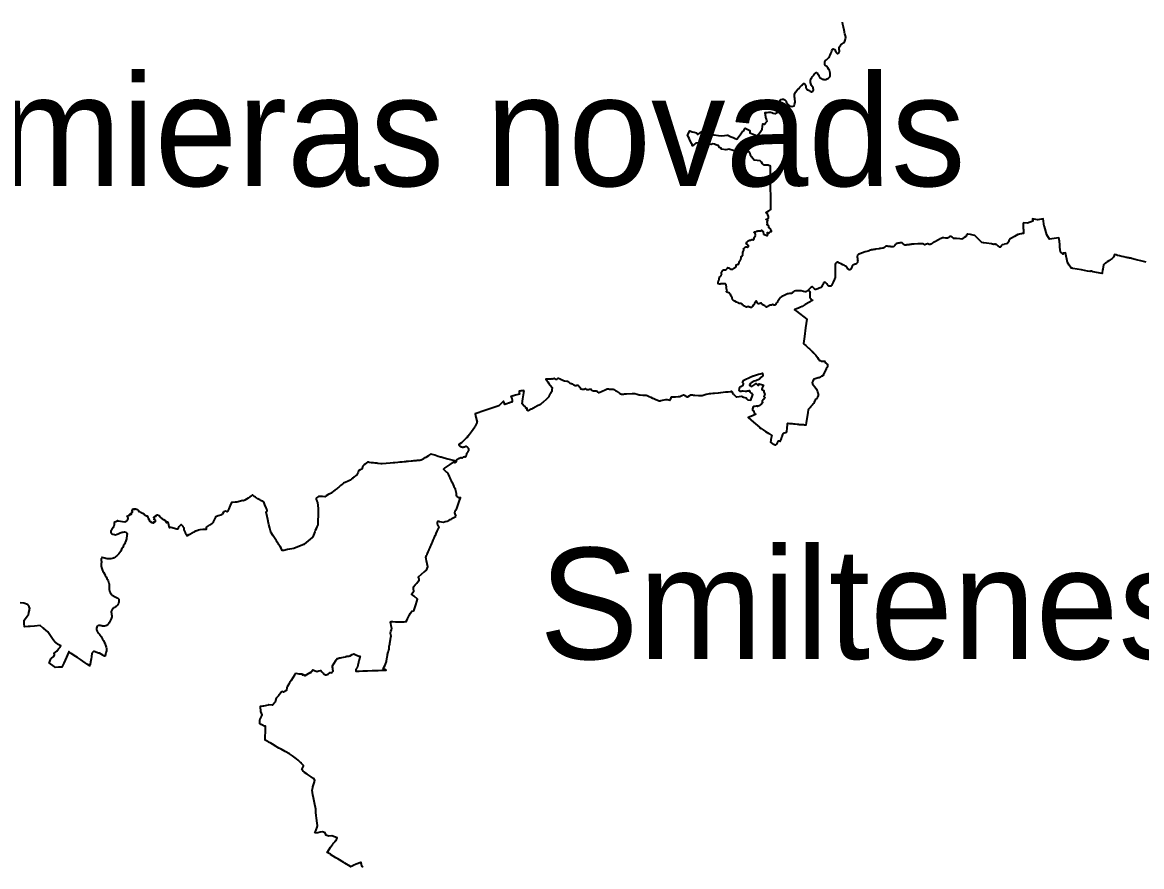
# Model space of a CAD drawing. Extents: x 293476 to 779698, y 145469 to 460400.
# Drawn here: x 579622 to 631904, y 351574 to 391017 of the extents above; entities that cross this region are included whole.
import ezdxf

# ---------------------------------------------------------------- set-up
doc = ezdxf.new("R2010")
doc.units = 0
doc.layers.add('Level 25', color=7, linetype='Continuous')
doc.layers.add('Level 57', color=7, linetype='Continuous')

msp = doc.modelspace()

# ---------------------------------------------------------------- linework, layer by layer
at = {"layer": 'Level 25'}
msp.add_line((606525, 373710), (606676, 373776), dxfattribs=at)
for points in [[(616331, 378512), (616281, 378471), (616254, 378448), (616232, 378434), (616182, 378427), (616109, 378442), (615997, 378472), (615976, 378476), (615975, 378476), (615933, 378476), (615844, 378480), (615737, 378476), (615679, 378466), (615652, 378451), (615614, 378405), (615580, 378369), (615557, 378352), (615538, 378347), (615485, 378347), (615460, 378350), (615392, 378340), (615370, 378333), (615336, 378322), (615232, 378272), (615213, 378263), (615104, 378209), (615054, 378185), (615039, 378171), (614990, 378095), (614959, 378049), (614900, 377960), (614875, 377927), (614850, 377893), (614825, 377855), (614799, 377827), (614773, 377808), (614756, 377798), (614743, 377798), (614724, 377809), (614706, 377827), (614692, 377842), (614683, 377846), (614674, 377842), (614654, 377826), (614631, 377812), (614617, 377808), (614616, 377808), (614589, 377808), (614569, 377813), (614553, 377811), (614533, 377801), (614519, 377794), (614515, 377791), (614489, 377774), (614464, 377764), (614447, 377748), (614423, 377733), (614394, 377720), (614379, 377714), (614357, 377721), (614331, 377743), (614298, 377770), (614276, 377791), (614258, 377799), (614245, 377808), (614227, 377812), (614209, 377825), (614204, 377829), (614185, 377839), (614174, 377852), (614171, 377856), (614162, 377870), (614154, 377885), (614143, 377894), (614137, 377895), (614131, 377896), (614126, 377896), (614121, 377896), (614112, 377894), (614104, 377892), (614086, 377887), (614061, 377876), (614032, 377867), (614008, 377865), (613994, 377867), (613980, 377877), (613971, 377883), (613955, 377904), (613943, 377922), (613938, 377941), (613932, 377961), (613925, 377978), (613916, 377988), (613905, 377992), (613897, 377996), (613881, 377994), (613864, 377981), (613846, 377954), (613833, 377929), (613831, 377924), (613822, 377906), (613822, 377890), (613827, 377880), (613829, 377876), (613822, 377863), (613808, 377848), (613791, 377828), (613775, 377811), (613748, 377782), (613726, 377743), (613710, 377721), (613696, 377710), (613680, 377696), (613658, 377690), (613627, 377697), (613597, 377712), (613585, 377717), (613562, 377726), (613548, 377734), (613535, 377737), (613513, 377735), (613495, 377735), (613482, 377732), (613465, 377722), (613450, 377713), (613437, 377711), (613416, 377720), (613401, 377731), (613385, 377743), (613363, 377753), (613351, 377758), (613311, 377787), (613279, 377812), (613274, 377816), (613269, 377820), (613266, 377822), (613238, 377845), (613212, 377870), (613195, 377883), (613175, 377885), (613147, 377885), (613132, 377885), (613112, 377889), (613091, 377897), (613079, 377902), (613051, 377916), (612988, 377948), (612910, 377990), (612865, 378013), (612831, 378034), (612813, 378049), (612803, 378063), (612797, 378076), (612789, 378095), (612785, 378121), (612784, 378127), (612783, 378135), (612781, 378148), (612779, 378160), (612769, 378177), (612737, 378228), (612711, 378271), (612683, 378319), (612667, 378343), (612657, 378363), (612651, 378372), (612630, 378376), (612615, 378382), (612569, 378400), (612545, 378409), (612531, 378413), (612524, 378425), (612519, 378435), (612517, 378444), (612521, 378456), (612535, 378480), (612539, 378490), (612543, 378499), (612542, 378508), (612535, 378520), (612525, 378533), (612519, 378551), (612518, 378552), (612516, 378574), (612513, 378592), (612507, 378614), (612505, 378635), (612508, 378654), (612510, 378672), (612509, 378688), (612504, 378708), (612500, 378726), (612491, 378761), (612484, 378779), (612472, 378792), (612459, 378800), (612452, 378804), (612429, 378808), (612405, 378808), (612375, 378806), (612350, 378800), (612320, 378801), (612274, 378799), (612251, 378800), (612234, 378796), (612215, 378784), (612208, 378782), (612199, 378784), (612180, 378792), (612134, 378803), (612129, 378804), (612125, 378822), (612126, 378834), (612128, 378846), (612127, 378858), (612126, 378876), (612130, 378889), (612139, 378912), (612143, 378930), (612151, 378961), (612156, 378974), (612164, 378994), (612167, 379006), (612170, 379040), (612176, 379051), (612186, 379079), (612188, 379097), (612191, 379122), (612192, 379124), (612193, 379125), (612200, 379133), (612219, 379152), (612261, 379202), (612279, 379223), (612287, 379237), (612288, 379247), (612289, 379254), (612286, 379273), (612275, 379326), (612275, 379343), (612282, 379354), (612288, 379360), (612295, 379366), (612304, 379374), (612311, 379387), (612320, 379407), (612331, 379431), (612343, 379442), (612366, 379452), (612382, 379455), (612385, 379456), (612404, 379463), (612419, 379462), (612467, 379460), (612494, 379470), (612516, 379482), (612533, 379498), (612538, 379512), (612550, 379523), (612557, 379536), (612563, 379550), (612573, 379559), (612596, 379557), (612623, 379547), (612653, 379529), (612681, 379507), (612711, 379491), (612743, 379486), (612773, 379481), (612797, 379486), (612815, 379494), (612833, 379512), (612838, 379517), (612843, 379523), (612858, 379538), (612885, 379554), (612910, 379570), (612930, 379583), (612932, 379584), (612948, 379588), (612952, 379591), (612962, 379597), (612969, 379606), (612970, 379617), (612967, 379635), (612961, 379663), (612960, 379676), (612961, 379685), (612968, 379689), (612980, 379689), (612991, 379690), (612998, 379693), (613008, 379700), (613020, 379706), (613032, 379713), (613047, 379717), (613063, 379714), (613071, 379712), (613078, 379715), (613082, 379725), (613090, 379746), (613099, 379774), (613099, 379776), (613104, 379793), (613111, 379822), (613115, 379844), (613120, 379859), (613139, 379875), (613148, 379883), (613168, 379904), (613173, 379915), (613176, 379929), (613181, 379947), (613187, 379964), (613192, 379981), (613195, 379991), (613198, 380022), (613195, 380044), (613195, 380053), (613196, 380058), (613202, 380073), (613203, 380076), (613218, 380090), (613238, 380100), (613258, 380111), (613267, 380119), (613271, 380130), (613271, 380145), (613268, 380151), (613264, 380158), (613266, 380163), (613269, 380169), (613275, 380185), (613273, 380207), (613269, 380260), (613273, 380272), (613293, 380310), (613296, 380317), (613309, 380345), (613322, 380379), (613318, 380399), (613307, 380417), (613309, 380429), (613328, 380456), (613355, 380480), (613386, 380513), (613415, 380533), (613435, 380538), (613458, 380534), (613483, 380524), (613499, 380520), (613510, 380517), (613526, 380523), (613544, 380539), (613551, 380559), (613533, 380589), (613510, 380626), (613478, 380650), (613448, 380658), (613434, 380665), (613430, 380678), (613442, 380697), (613465, 380743), (613491, 380783), (613520, 380814), (613551, 380829), (613589, 380837), (613647, 380848), (613672, 380863), (613672, 380863), (613700, 380875), (613729, 380879), (613753, 380865), (613774, 380859), (613786, 380867), (613802, 380901), (613804, 380914), (613811, 380943), (613821, 380977), (613835, 380991), (613858, 381012), (613872, 381037), (613864, 381055), (613858, 381082), (613861, 381095), (613867, 381109), (613861, 381130), (613851, 381149), (613836, 381164), (613818, 381183), (613810, 381195), (613813, 381209), (613825, 381224), (613847, 381228), (613876, 381235), (613900, 381246), (613904, 381249), (613916, 381257), (613939, 381262), (613960, 381264), (613979, 381272), (613990, 381271), (614020, 381274), (614040, 381278), (614053, 381278), (614063, 381281), (614079, 381281), (614097, 381284), (614139, 381297), (614151, 381305), (614161, 381305), (614174, 381298), (614186, 381283), (614203, 381261), (614220, 381238), (614223, 381224), (614223, 381208), (614225, 381197), (614233, 381188), (614244, 381176), (614248, 381165), (614244, 381154), (614237, 381139), (614241, 381129), (614250, 381121), (614267, 381113), (614325, 381088), (614360, 381071), (614396, 381058), (614413, 381056), (614423, 381061), (614430, 381067), (614434, 381080), (614441, 381099), (614443, 381113), (614437, 381132), (614424, 381155), (614418, 381172), (614419, 381187), (614428, 381194), (614442, 381200), (614456, 381199), (614481, 381191), (614502, 381189), (614518, 381193), (614523, 381195), (614533, 381205), (614542, 381216), (614552, 381232), (614562, 381242), (614564, 381244), (614566, 381246), (614571, 381246), (614576, 381247), (614588, 381247), (614599, 381247), (614614, 381254), (614617, 381264), (614615, 381284), (614597, 381301), (614586, 381318), (614581, 381336), (614583, 381353), (614576, 381360), (614561, 381379), (614553, 381379), (614536, 381387), (614515, 381400), (614498, 381418), (614494, 381432), (614498, 381452), (614495, 381475), (614486, 381502), (614477, 381526), (614465, 381538), (614447, 381547), (614439, 381548), (614432, 381549), (614418, 381568), (614417, 381586), (614421, 381610), (614427, 381641), (614425, 381659), (614416, 381674), (614412, 381684), (614417, 381704), (614425, 381724), (614431, 381735), (614437, 381745), (614440, 381755), (614439, 381767), (614433, 381779), (614424, 381787), (614416, 381790), (614399, 381793), (614386, 381798), (614374, 381802), (614370, 381808), (614370, 381816), (614377, 381824), (614394, 381829), (614412, 381833), (614429, 381846), (614444, 381855), (614472, 381869), (614480, 381870), (614474, 381971), (614471, 381975), (614467, 381984), (614421, 382067), (614373, 382116), (614361, 382129), (614485, 382208), (614583, 382279), (614588, 382596), (614588, 382611), (614586, 383028), (614574, 383144), (614573, 383369), (614572, 383374), (614574, 383483), (614575, 383497), (614574, 383568), (614573, 383597), (614575, 383703), (614580, 383741), (614576, 383939), (614575, 384024), (614574, 384299), (614465, 384353), (614366, 384347), (614266, 384340), (614263, 384343), (614260, 384345), (614202, 384416), (614143, 384487), (614114, 384517), (614085, 384546), (613942, 384563), (613799, 384580), (613741, 384656), (613682, 384733), (613663, 384761), (613643, 384789), (613641, 384798), (613638, 384808), (613615, 384885), (613593, 384961), (613566, 384966), (613540, 384971), (613514, 384975), (613488, 384980), (613459, 384985), (613430, 384990), (613413, 384994), (613395, 384997), (613377, 385003), (613359, 385009), (613223, 385003), (613088, 384996), (612961, 385013), (612834, 385029), (612831, 385030), (612828, 385031), (612627, 385097), (612565, 385080), (612480, 385056), (612277, 385099), (612262, 385143), (612177, 385168), (612168, 385187), (612140, 385262), (612124, 385264), (612066, 385284), (612014, 385302), (611981, 385314), (611949, 385325), (611947, 385326), (611874, 385347), (611804, 385311), (611539, 385364), (611470, 385369), (611406, 385381), (611305, 385385), (611083, 385371), (610922, 385255), (610922, 385255), (610901, 385363), (610874, 385363), (610782, 385567), (610779, 385573), (610741, 385656), (610691, 385763), (610692, 385764), (610702, 385781), (610702, 385782), (610702, 385782), (610797, 385945), (610904, 385907), (611003, 385893), (611111, 385849), (611133, 385839), (611174, 385779), (611398, 385930), (611459, 385922), (611542, 385954), (611546, 385955), (611552, 385982), (611562, 386025), (611576, 386043), (611651, 386068), (611759, 386085), (611769, 386030), (611798, 385893), (611801, 385894), (611873, 385780), (611919, 385765), (611933, 385762), (612143, 385735), (612303, 385718), (612547, 385752), (612569, 385741), (612624, 385720), (612728, 385670), (612732, 385669), (612817, 385640), (612918, 385596), (613002, 385562), (613153, 385758), (613182, 385803), (613186, 385812), (613217, 385856), (613220, 385854), (613222, 385856), (613238, 385882), (613258, 385908), (613272, 385927), (613294, 385938), (613311, 385945), (613335, 385990), (613358, 386029), (613360, 386034), (613360, 386038), (613386, 386075), (613598, 385969), (613600, 385857), (613918, 385733), (613952, 385720), (614086, 385885), (614149, 385985), (614180, 386031), (614203, 386270), (614218, 386270), (614240, 386270), (614264, 386269), (614281, 386268), (614296, 386267), (614299, 386266), (614299, 386271), (614353, 386333), (614415, 386404), (614391, 386431), (614382, 386496), (614363, 386548), (614357, 386568), (614351, 386587), (614348, 386593), (614353, 386599), (614323, 386778), (614323, 386780), (614320, 386808), (614412, 386809), (614492, 386820), (614561, 386820), (614633, 386799), (614699, 386778), (614767, 386759), (614812, 386766), (614856, 386794), (614927, 386832), (614990, 386856), (615060, 386874), (615138, 386890), (615208, 386900), (615273, 386910), (615300, 386905), (615313, 386910), (615329, 386924), (615336, 386940), (615321, 386975), (615313, 387009), (615277, 387059), (615217, 387115), (615140, 387169), (615096, 387207), (615043, 387274), (615017, 387328), (615025, 387382), (615063, 387420), (615125, 387436), (615181, 387429), (615240, 387400), (615275, 387367), (615293, 387332), (615304, 387309), (615336, 387255), (615374, 387201), (615411, 387161), (615432, 387137), (615461, 387120), (615487, 387109), (615516, 387104), (615572, 387094), (615667, 387115), (615689, 387182), (615718, 387292), (615712, 387454), (615686, 387538), (615689, 387649), (615744, 387759), (615803, 387840), (615836, 387885), (615862, 387912), (615885, 387932), (615942, 387993), (615967, 388022), (615988, 388042), (616033, 388081), (616059, 388106), (616075, 388120), (616077, 388128), (616105, 388163), (616123, 388168), (616145, 388166), (616165, 388147), (616180, 388127), (616194, 388100), (616207, 388070), (616215, 388034), (616214, 387995), (616214, 387981), (616213, 387976), (616217, 387962), (616234, 387925), (616247, 387907), (616264, 387887), (616288, 387870), (616310, 387858), (616338, 387850), (616383, 387839), (616412, 387826), (616418, 387805), (616449, 387783), (616464, 387778), (616472, 387773), (616491, 387778), (616509, 387782), (616544, 387800), (616566, 387818), (616577, 387844), (616579, 387863), (616568, 387936), (616560, 387965), (616491, 388067), (616469, 388113), (616432, 388212), (616430, 388260), (616438, 388313), (616447, 388342), (616466, 388389), (616497, 388436), (616522, 388476), (616535, 388492), (616566, 388521), (616589, 388549), (616596, 388556), (616614, 388585), (616623, 388592), (616627, 388598), (616628, 388601), (616638, 388623), (616653, 388649), (616668, 388667), (616696, 388680), (616722, 388679), (616752, 388655), (616771, 388627), (616792, 388587), (616805, 388562), (616823, 388522), (616831, 388505), (616856, 388472), (616893, 388429), (616944, 388393), (616973, 388374), (616981, 388369), (617026, 388358), (617065, 388349), (617096, 388345), (617119, 388345), (617138, 388348), (617158, 388353), (617179, 388363), (617200, 388374), (617207, 388377), (617225, 388384), (617242, 388392), (617282, 388415), (617313, 388443), (617321, 388453), (617333, 388471), (617351, 388510), (617358, 388552), (617352, 388645), (617341, 388707), (617329, 388762), (617297, 388822), (617240, 388886), (617177, 388966), (617126, 389024), (617112, 389045), (617101, 389086), (617101, 389131), (617114, 389173), (617142, 389229), (617180, 389274), (617241, 389328), (617286, 389374), (617325, 389424), (617360, 389490), (617390, 389562), (617412, 389627), (617427, 389691), (617443, 389733), (617471, 389766), (617496, 389774), (617529, 389765), (617569, 389747), (617592, 389730), (617596, 389697), (617608, 389661), (617623, 389644), (617634, 389613), (617664, 389581), (617686, 389571), (617697, 389571), (617734, 389579), (617760, 389598), (617784, 389633), (617792, 389656), (617790, 389696), (617783, 389745), (617781, 389780), (617783, 389827), (617793, 389871), (617820, 389927), (617860, 389975), (617915, 390021), (617965, 390048), (617992, 390072), (618020, 390098), (618044, 390139), (618060, 390189), (618074, 390265), (618083, 390312), (618067, 390393), (618046, 390489), (618027, 390549), (618024, 390575), (618005, 390654), (617979, 390790), (617950, 390921), (617932, 391034)], [(632117, 379818), (631868, 379869), (631875, 379879), (631722, 379910), (631603, 379940), (631425, 379993), (631393, 379998), (631374, 379998), (631358, 380003), (631341, 380008), (631300, 380015), (631258, 380022), (631216, 380029), (631175, 380036), (631075, 380060), (630976, 380084), (630876, 380108), (630776, 380132), (630710, 380149), (630643, 380165), (630622, 380118), (630601, 380072), (630599, 380069), (630598, 380065), (630582, 380039), (630565, 380012), (630546, 379999), (630526, 379986), (630482, 379956), (630438, 379926), (630369, 379877), (630300, 379827), (630293, 379821), (630275, 379808), (630258, 379795), (630241, 379782), (630223, 379770), (630205, 379756), (630187, 379743), (630170, 379729), (630153, 379715), (630151, 379714), (630126, 379696), (630090, 379483), (630083, 379444), (630061, 379315), (630055, 379279), (629621, 379358), (629592, 379375), (629567, 379389), (629526, 379393), (629503, 379376), (629379, 379401), (629093, 379454), (628692, 379525), (628687, 379526), (628682, 379529), (628670, 379531), (628616, 379541), (628605, 379554), (628596, 379565), (628515, 379671), (628449, 379792), (628345, 380252), (628342, 380256), (628235, 380230), (628244, 380190), (628113, 380303), (628091, 380520), (628086, 380571), (628081, 380622), (628063, 380788), (628045, 380954), (627602, 380893), (627473, 381090), (627362, 381483), (627358, 381502), (627299, 381841), (627059, 381796), (627046, 381798), (626812, 381834), (626816, 381731), (626568, 381641), (626366, 381654)], [(626366, 381654), (626369, 381610), (626371, 381567), (626372, 381567), (626374, 381567), (626372, 381517), (626371, 381468), (626377, 381400), (626383, 381331), (626383, 381328), (626383, 381324), (626383, 381315), (626388, 381248), (626390, 381205), (626392, 381167), (626388, 381156), (626369, 381155), (626338, 381151), (626326, 381149), (626309, 381145), (626275, 381137), (626268, 381135), (626203, 381127), (626149, 381114), (626131, 381106), (626128, 381104), (625962, 381009), (625819, 380935), (625770, 380908), (625729, 380865), (625705, 380811), (625683, 380770), (625671, 380746), (625662, 380734), (625657, 380731), (625635, 380705), (625635, 380682)], [(625635, 380682), (625581, 380673), (625507, 380652), (625480, 380643), (625388, 380618), (625372, 380612), (625345, 380583), (625330, 380548), (625319, 380532), (625312, 380520), (625299, 380516), (625285, 380508), (625272, 380511), (625254, 380527), (625245, 380530), (625242, 380534), (625230, 380542), (625217, 380558), (625201, 380568), (625174, 380599), (625162, 380606), (625151, 380613), (625143, 380618), (625136, 380622), (625129, 380628), (625122, 380634), (625111, 380639), (625100, 380643), (625091, 380642), (625082, 380641), (625077, 380645), (625072, 380649), (625062, 380653), (625052, 380657), (625003, 380641), (624955, 380655), (624944, 380658), (624885, 380676), (624660, 380705), (624530, 380721), (624513, 380723), (624436, 380734), (624354, 380820), (624243, 380934), (624160, 381017), (624112, 381067), (624036, 381078), (623909, 381100), (623781, 381121), (623759, 381116), (623740, 381102), (623731, 381085), (623721, 381060), (623712, 381035), (623690, 381006), (623620, 380963), (623564, 380927), (623508, 380890), (623410, 380900), (623253, 380914), (623140, 380923), (623133, 380924), (623117, 380927), (623113, 380929), (623102, 380936), (623086, 380945), (623068, 380960), (623050, 380976), (623029, 380996), (623015, 381004), (623005, 381009), (623005, 381009), (622995, 381015), (622987, 381018), (622975, 381018), (622960, 381012), (622931, 380990), (622893, 380965), (622861, 380944), (622838, 380933), (622825, 380932), (622765, 380937), (622659, 380955), (622625, 380956), (622604, 380954), (622575, 380934), (622547, 380924), (622520, 380914), (622502, 380906), (622484, 380897), (622467, 380887), (622450, 380878), (622418, 380861), (622354, 380826), (622333, 380814), (622313, 380801), (622298, 380793), (622282, 380785), (622259, 380771), (622235, 380757), (622212, 380744), (622190, 380732), (622168, 380722), (622147, 380711), (622102, 380684), (622057, 380657), (622047, 380652), (622025, 380643), (622003, 380635), (621977, 380645), (621955, 380655), (621934, 380665), (621910, 380665), (621856, 380648), (621802, 380632), (621782, 380629), (621763, 380626), (621749, 380633), (621736, 380641), (621712, 380654), (621684, 380667), (621647, 380669), (621611, 380671), (621450, 380664), (621284, 380660), (621273, 380660), (621252, 380656), (621230, 380655), (621216, 380653), (621207, 380650), (621195, 380650), (621186, 380651), (621176, 380652), (621160, 380650), (621147, 380644), (621119, 380640), (621070, 380633), (621041, 380630), (621010, 380628), (620980, 380625), (620941, 380620), (620903, 380616), (620885, 380615), (620866, 380614), (620857, 380614), (620846, 380615), (620829, 380623), (620773, 380671), (620741, 380697), (620730, 380706), (620719, 380713), (620707, 380721), (620694, 380722), (620676, 380724), (620667, 380724), (620658, 380724), (620652, 380722), (620648, 380721), (620645, 380720), (620644, 380720), (620639, 380719), (620634, 380718), (620626, 380716), (620619, 380715), (620605, 380712), (620592, 380709), (620581, 380706), (620569, 380703), (620559, 380701), (620548, 380700), (620536, 380698), (620524, 380696), (620512, 380695), (620500, 380693), (620482, 380690), (620465, 380687), (620455, 380682), (620446, 380678), (620439, 380673), (620433, 380668), (620429, 380663), (620425, 380658), (620421, 380650), (620416, 380642), (620414, 380639), (620383, 380598), (620372, 380594), (620341, 380563), (620311, 380536), (620299, 380528), (620290, 380524), (620252, 380524), (620240, 380525), (620226, 380529), (620187, 380534), (620154, 380539), (620138, 380540), (620126, 380540), (620110, 380543), (620093, 380546), (620081, 380547), (620068, 380549), (620025, 380554), (619982, 380560), (619971, 380557), (619960, 380555), (619946, 380542), (619932, 380529), (619912, 380511), (619892, 380493), (619862, 380479), (619852, 380477), (619841, 380475), (619795, 380469), (619726, 380454), (619681, 380449), (619637, 380444), (619492, 380416), (619458, 380411), (619449, 380410), (619439, 380409), (619413, 380405), (619386, 380401), (619362, 380397), (619338, 380394), (619313, 380390), (619289, 380386), (619283, 380385), (619248, 380377), (619206, 380367), (619169, 380351), (619132, 380335), (619065, 380314), (618998, 380293), (618873, 380251), (618748, 380210), (618728, 380202), (618708, 380194), (618682, 380187), (618674, 380182), (618666, 380176), (618651, 380156), (618639, 380135), (618626, 380112), (618622, 380091), (618621, 380080), (618619, 380069), (618619, 380058), (618620, 380027), (618626, 379997), (618636, 379941), (618639, 379903), (618642, 379864), (618639, 379844), (618636, 379824), (618626, 379802), (618616, 379781), (618597, 379765), (618579, 379748), (618538, 379728), (618515, 379719), (618492, 379710), (618442, 379687), (618410, 379667), (618400, 379653), (618389, 379640), (618380, 379621), (618371, 379602), (618352, 379550), (618340, 379515), (618328, 379493), (618311, 379479), (618293, 379472), (618267, 379462), (618240, 379460), (618216, 379467), (618190, 379481), (618170, 379499), (618162, 379516), (618139, 379560), (618111, 379613), (618106, 379618), (618075, 379635), (618062, 379642), (618004, 379667), (617947, 379693), (617871, 379733), (617795, 379774), (617726, 379807), (617702, 379810), (617685, 379807), (617671, 379800), (617650, 379792), (617632, 379778), (617607, 379748), (617591, 379712), (617592, 379691), (617593, 379670), (617592, 379608), (617591, 379547), (617591, 379510), (617590, 379450), (617589, 379390), (617589, 379361), (617588, 379331), (617588, 379302), (617587, 379273), (617587, 379247), (617586, 379222), (617584, 379145), (617583, 379067), (617561, 379025), (617493, 378877), (617425, 378729), (617411, 378707), (617392, 378693), (617356, 378686), (617322, 378695), (617319, 378696), (617299, 378699), (617281, 378703), (617270, 378707), (617258, 378718), (617227, 378757), (617194, 378801), (617187, 378811), (617168, 378839), (617152, 378855), (617139, 378866), (617121, 378871), (617098, 378872), (617078, 378867), (617061, 378858), (617054, 378852), (617050, 378849), (617038, 378830), (617029, 378805), (617017, 378776), (617017, 378776), (617010, 378765), (617004, 378756), (617004, 378756), (616988, 378719), (616970, 378679), (616960, 378660), (616952, 378650), (616931, 378632), (616837, 378592), (616836, 378592), (616774, 378568), (616734, 378553), (616693, 378532), (616681, 378530), (616662, 378534), (616648, 378542), (616629, 378558), (616617, 378572), (616585, 378615), (616566, 378638), (616552, 378651), (616531, 378657), (616515, 378658), (616506, 378656), (616493, 378654), (616477, 378646), (616457, 378628), (616420, 378592), (616391, 378565), (616342, 378523), (616331, 378512)], [(616331, 378512), (616330, 378509), (616331, 378507), (616333, 378505), (616339, 378500), (616349, 378490), (616361, 378481), (616372, 378476), (616378, 378471), (616395, 378458), (616406, 378447), (616409, 378441), (616414, 378422), (616413, 378394), (616409, 378303), (616403, 378233), (616403, 378198), (616405, 378162), (616413, 378144), (616430, 378114), (616453, 378088), (616509, 378048), (616533, 378027), (616457, 377986), (616424, 377968), (616385, 377946), (616184, 377830), (616043, 377748), (615973, 377708), (615935, 377689), (615878, 377666), (615835, 377649), (615702, 377600), (615696, 377598), (615683, 377593), (615701, 377580), (615731, 377557), (615783, 377518), (616271, 377154), (616204, 376746), (616203, 376740), (616155, 376340), (616113, 376009), (616117, 376006), (616222, 375914), (616252, 375890), (616302, 375845), (616351, 375803), (616392, 375767), (616457, 375709), (616491, 375674), (616494, 375671), (616506, 375659), (616529, 375637), (616535, 375631), (616560, 375604), (616598, 375563), (616606, 375554), (616634, 375523), (616685, 375471), (616722, 375430), (616738, 375401), (616763, 375356), (616805, 375284), (616828, 375244), (616835, 375238), (616880, 375225), (616885, 375222), (616891, 375221), (616932, 375192), (616936, 375191), (616942, 375189), (617086, 375196), (617096, 375192), (617100, 375191), (617095, 375180), (617109, 375150), (617125, 375132), (617177, 375093), (617186, 375084), (617208, 375067), (617219, 375056), (617226, 375045), (617230, 375034), (617230, 375021), (617230, 375014), (617231, 375000), (617236, 374983), (617238, 374968), (617239, 374957), (617234, 374943), (617224, 374931), (617220, 374920), (617221, 374908), (617218, 374903), (617212, 374899), (617212, 374898), (617196, 374878), (617174, 374830), (617177, 374823), (617170, 374812), (617164, 374805), (617161, 374795), (617153, 374792), (617145, 374765), (617124, 374728), (617116, 374702), (617087, 374652), (617088, 374643), (617081, 374637), (617069, 374607), (617046, 374570), (617043, 374554), (617027, 374524), (617005, 374514), (616999, 374508), (616992, 374493), (616955, 374483), (616933, 374467), (616911, 374445), (616839, 374416), (616789, 374403), (616703, 374376), (616609, 374347), (616584, 374338), (616526, 374223), (616516, 374200), (616516, 374185), (616519, 374170), (616524, 374153), (616535, 374136), (616567, 374087), (616638, 373985), (616712, 373874), (616729, 373848), (616737, 373829), (616759, 373773), (616785, 373693), (616801, 373657), (616802, 373639), (616804, 373599), (616799, 373582), (616767, 373512), (616759, 373494)], [(606525, 373710), (606521, 373719), (606509, 373742), (606496, 373760), (606484, 373768), (606467, 373775), (606450, 373779), (606434, 373783), (606423, 373785), (606409, 373784), (606392, 373781), (606380, 373780), (606370, 373781), (606359, 373784), (606343, 373784), (606324, 373783), (606308, 373781), (606299, 373780), (606295, 373782), (606283, 373788), (606272, 373793), (606259, 373796), (606255, 373800), (606249, 373807), (606238, 373817), (606227, 373823), (606225, 373827), (606222, 373837), (606214, 373845), (606206, 373858), (606195, 373864), (606167, 373869), (606142, 373867), (606111, 373858), (606073, 373856), (606011, 373846), (605988, 373850), (605983, 373857), (605981, 373858), (605974, 373870), (605963, 373882), (605948, 373889), (605930, 373895), (605916, 373896), (605899, 373888), (605877, 373878), (605863, 373867), (605851, 373867), (605836, 373865), (605827, 373860), (605812, 373859), (605775, 373869), (605721, 373875), (605703, 373885), (605701, 373889), (605702, 373896), (605680, 373947), (605677, 373964), (605655, 373976), (605652, 373977), (605649, 373983), (605643, 373996), (605635, 374012), (605629, 374021), (605620, 374027), (605612, 374031), (605604, 374039), (605590, 374047), (605574, 374049), (605557, 374046), (605545, 374052), (605523, 374053), (605513, 374053), (605507, 374051), (605506, 374050), (605496, 374038), (605488, 374034), (605475, 374032), (605455, 374030), (605438, 374034), (605413, 374050), (605380, 374074), (605359, 374088), (605346, 374102), (605332, 374111), (605324, 374111), (605305, 374115), (605282, 374128), (605273, 374131), (605265, 374130), (605258, 374133), (605212, 374147), (605194, 374154), (605192, 374154), (605174, 374170), (605144, 374201), (605124, 374221), (605114, 374228), (605090, 374233), (605065, 374235), (604949, 374252), (604896, 374273), (604842, 374294), (604823, 374305), (604804, 374316), (604792, 374321), (604781, 374326), (604774, 374327), (604768, 374329), (604750, 374340), (604732, 374351), (604713, 374360), (604694, 374369), (604681, 374374), (604668, 374380), (604659, 374382), (604650, 374385), (604619, 374358), (604592, 374338), (604566, 374337), (604539, 374336), (604521, 374341), (604504, 374346), (604492, 374358), (604481, 374371), (604476, 374373), (604470, 374375), (604448, 374370), (604425, 374365), (604404, 374359), (604382, 374353), (604363, 374355), (604344, 374356), (604323, 374355), (604301, 374354), (604300, 374353), (604299, 374352), (604263, 374350), (604208, 374349), (604141, 374344), (604109, 374345), (604093, 374349), (604075, 374351), (604117, 374289), (604160, 374228), (604218, 374151), (604276, 374074), (604364, 373952), (604358, 373844), (604353, 373810), (604359, 373798), (604356, 373791), (604353, 373787), (604350, 373775), (604343, 373769), (604337, 373765), (604336, 373758), (604335, 373752), (604330, 373747), (604324, 373736), (604319, 373728), (604312, 373718), (604306, 373703), (604305, 373700), (604259, 373632), (604253, 373624), (604248, 373621), (604238, 373606), (604228, 373592), (604222, 373576), (604216, 373548), (604214, 373536), (604212, 373519), (604203, 373507), (604122, 373434), (603912, 373244), (603906, 373239), (603831, 373170), (603821, 373164), (603770, 373138), (603717, 373111), (603551, 373026), (603526, 373013), (603500, 373000), (603457, 372978), (603403, 372949), (603386, 372940), (603249, 372873), (603213, 372887), (603209, 372931), (603204, 372968), (603202, 372987), (603198, 372986), (603162, 372984), (603136, 373015), (603088, 373070), (603061, 373093), (602970, 373194), (602999, 373431), (603054, 373809), (603053, 373812), (603001, 373807), (602951, 373801), (602917, 373797), (602881, 373794), (602852, 373791), (602847, 373790), (602837, 373789), (602827, 373789), (602836, 373721), (602845, 373653), (602845, 373651), (602846, 373649), (602778, 373633), (602663, 373600), (602568, 373573), (602552, 373569), (602506, 373556), (602445, 373539), (602454, 373519), (602476, 373472), (602482, 373457), (602484, 373444), (602494, 373380), (602503, 373315), (602479, 373272), (602476, 373272), (602468, 373269), (602430, 373256), (602375, 373238), (602347, 373229), (602328, 373223), (602245, 373195), (602159, 373165), (602121, 373261), (602097, 373317), (602094, 373316), (601882, 373105), (601689, 373038), (601226, 372879), (600773, 372723), (600807, 372578), (600863, 372335)], [(606676, 373776), (606701, 373789), (606850, 373853), (606883, 373869), (606932, 373889), (607000, 373889), (607054, 373887), (607109, 373885), (607183, 373882), (607224, 373881), (607262, 373858), (607296, 373835), (607345, 373805), (607381, 373781), (607425, 373751), (607463, 373725), (607472, 373719), (607518, 373693), (607537, 373680), (607568, 373664), (607583, 373658), (607601, 373652), (607616, 373650), (607643, 373650), (607698, 373653), (607746, 373657), (607799, 373657), (607817, 373658), (607839, 373659), (608113, 373674), (608165, 373677), (608198, 373681), (608235, 373683), (608338, 373646), (608441, 373610), (608480, 373610), (608603, 373607), (608678, 373606), (608718, 373605), (608755, 373603), (608805, 373579), (608903, 373533), (608971, 373502), (609055, 373466), (609115, 373440), (609120, 373438), (609177, 373411), (609368, 373329), (609373, 373328), (609383, 373330), (609421, 373341), (609449, 373348), (609674, 373404), (609687, 373401), (609739, 373390), (609867, 373369), (609879, 373373), (609889, 373382), (609893, 373394), (609922, 373478), (609934, 373512), (609944, 373522), (609968, 373524), (610136, 373529), (610250, 373533), (610303, 373536), (610331, 373542), (610338, 373545), (610434, 373588), (610498, 373618), (610557, 373584), (610564, 373580), (610633, 373544), (610680, 373519), (610696, 373517), (610712, 373519), (610717, 373524), (610728, 373533), (610803, 373585), (610848, 373609), (610870, 373618), (610881, 373617), (610895, 373616), (610910, 373614), (610916, 373612), (610923, 373610), (610942, 373609), (610961, 373607), (610997, 373605), (611033, 373602), (611208, 373589), (611360, 373577), (611376, 373582), (611466, 373609), (611569, 373641), (611575, 373643), (611657, 373668), (611662, 373668), (611723, 373675), (611729, 373676), (611783, 373683), (611872, 373690), (611945, 373696), (612122, 373714), (612132, 373715), (612235, 373724), (612248, 373725), (612352, 373736), (612474, 373750), (612593, 373763), (612683, 373773), (612695, 373774), (612716, 373776), (612721, 373777), (612753, 373781), (612754, 373777), (612756, 373773), (612758, 373768), (612758, 373767), (612759, 373767), (612759, 373766), (612764, 373757), (612767, 373749), (612768, 373747), (612768, 373747), (612771, 373741), (612796, 373704), (612823, 373666), (612848, 373638), (612856, 373629), (612871, 373613), (612906, 373580), (612924, 373564), (612969, 373521), (612995, 373525), (613106, 373537), (613217, 373548), (613264, 373519), (613308, 373511), (613426, 373477), (613464, 373434), (613517, 373376), (613654, 373365), (613748, 373630), (613730, 373645), (613725, 373654), (613715, 373665), (613707, 373671), (613688, 373680), (613647, 373714), (613638, 373731), (613626, 373762), (613615, 373784), (613609, 373792), (613605, 373797), (613594, 373800), (613592, 373801), (613586, 373802), (613584, 373802), (613578, 373802), (613544, 373794), (613487, 373782), (613481, 373781), (613443, 373774), (613423, 373769), (613387, 373774), (613286, 373781), (613239, 373784), (613222, 373782), (613210, 373779), (613195, 373771), (613180, 373768), (613147, 373778), (613131, 373794), (613125, 373812), (613109, 373811), (613123, 373917), (613133, 373961), (613136, 373970), (613189, 373998), (613287, 374069), (613312, 374150), (613258, 374197), (613329, 374300), (613654, 374457), (613763, 374511), (613768, 374510), (613912, 374554), (614004, 374581), (614079, 374602), (614084, 374603), (614192, 374634), (614199, 374587), (614201, 374582), (614207, 374550), (614214, 374512), (614214, 374507), (614114, 374422), (614060, 374352), (613881, 374269), (613810, 374262), (613669, 374180), (613641, 374145), (613594, 374060), (613690, 374011), (613836, 374093), (613896, 374140), (613997, 374051), (614043, 374123), (614192, 374079), (614238, 374069), (614222, 374040), (614179, 373946), (614165, 373872), (614254, 373811), (614251, 373760), (614305, 373633), (614303, 373630), (614254, 373542), (614297, 373489), (614302, 373482), (614304, 373477), (614290, 373466), (614276, 373449), (614267, 373437), (614252, 373414), (614243, 373405), (614234, 373397), (614221, 373393), (614220, 373380), (614175, 373315), (614193, 373246), (614125, 373164), (614094, 373152), (614072, 373125), (613964, 373069), (613958, 373093), (613900, 373088), (613840, 373078), (613775, 373063), (613763, 373057), (613756, 373047), (613749, 373037), (613748, 373036), (613739, 373001), (613733, 372963), (613723, 372907), (613731, 372906), (613754, 372896), (613766, 372888), (613781, 372861), (613791, 372824), (613798, 372790), (613801, 372780), (613818, 372751), (613858, 372720), (613863, 372718), (613882, 372718), (613758, 372646), (613652, 372603), (613610, 372585), (613529, 372554), (613781, 372337), (614053, 372101), (614053, 372098), (614053, 372094), (614058, 372094), (614129, 372046), (614224, 371984), (614341, 371906), (614485, 371812), (614487, 371811), (614498, 371804), (614630, 371718), (614616, 371651), (614603, 371588), (614591, 371531), (614580, 371471), (614566, 371409), (614653, 371348), (614668, 371337), (614683, 371325), (614691, 371319), (614720, 371298), (614727, 371297), (614757, 371290), (614783, 371284), (614797, 371281), (614824, 371277), (614867, 371311), (614938, 371474), (614947, 371473), (614984, 371463), (615026, 371454), (615033, 371457), (615038, 371460), (615042, 371468), (615061, 371533), (615075, 371580), (615096, 371651), (615101, 371657), (615118, 371666), (615121, 371675), (615132, 371713), (615152, 371770), (615161, 371796), (615165, 371809), (615167, 371815), (615173, 371822), (615204, 371834), (615264, 371859), (615312, 371878), (615320, 371882), (615333, 371886), (615337, 371888), (615339, 371925), (615348, 372039), (615352, 372091), (615360, 372200), (615367, 372283), (615371, 372290), (615382, 372291), (615458, 372283), (615485, 372280), (615548, 372274), (615580, 372271), (615638, 372265), (615665, 372263), (615727, 372256), (615813, 372247), (615820, 372246), (615874, 372240), (615908, 372237), (615937, 372235), (615982, 372231), (615990, 372230), (616056, 372226), (616111, 372222), (616164, 372217), (616235, 372211), (616236, 372215), (616247, 372305), (616325, 372795), (616349, 372917), (616346, 372918), (616353, 372944), (616355, 372959), (616369, 372973), (616373, 372978), (616415, 373025), (616449, 373066), (616474, 373093), (616511, 373135), (616511, 373135), (616540, 373164), (616560, 373189), (616602, 373234), (616624, 373259), (616623, 373271), (616644, 373317), (616657, 373338), (616664, 373364), (616664, 373370), (616669, 373377), (616672, 373386), (616670, 373393), (616724, 373427), (616759, 373494)], [(599894, 370520), (599903, 370550), (599910, 370571), (599923, 370588), (599941, 370604), (599965, 370615), (600000, 370639), (600023, 370653), (600041, 370661), (600072, 370672), (600090, 370679), (600108, 370685), (600126, 370686), (600152, 370677), (600165, 370673), (600182, 370671), (600184, 370676), (600199, 370689), (600215, 370702), (600225, 370713), (600234, 370718), (600240, 370721), (600261, 370721), (600273, 370725), (600290, 370733), (600303, 370735), (600321, 370724), (600335, 370722), (600339, 370725), (600343, 370728), (600351, 370743), (600359, 370764), (600365, 370787), (600369, 370799), (600373, 370812), (600378, 370827), (600380, 370834), (600381, 370846), (600381, 370858), (600382, 370865), (600383, 370876), (600387, 370883), (600396, 370893), (600406, 370904), (600419, 370915), (600430, 370925), (600437, 370936), (600441, 370946), (600443, 370959), (600448, 370975), (600453, 370985), (600456, 370988), (600462, 370994), (600468, 371003), (600471, 371008), (600473, 371014), (600477, 371024), (600479, 371041), (600480, 371057), (600478, 371074), (600477, 371085), (600472, 371094), (600463, 371107), (600453, 371120), (600441, 371133), (600425, 371152), (600407, 371171), (600401, 371178), (600389, 371187), (600372, 371196), (600358, 371201), (600346, 371204), (600335, 371204), (600325, 371200), (600301, 371190), (600276, 371178), (600241, 371164), (600220, 371159), (600206, 371159), (600187, 371161), (600173, 371166), (600153, 371168), (600133, 371170), (600114, 371176), (600099, 371183), (600078, 371199), (600062, 371214), (600049, 371228), (600043, 371237), (600038, 371246), (600034, 371258), (600033, 371263), (600033, 371266), (600030, 371279), (600028, 371293), (600026, 371305), (600025, 371316), (600025, 371318), (600143, 371390), (600177, 371423), (600247, 371490), (600345, 371584), (600355, 371598), (600395, 371617), (600453, 371697), (600511, 371778), (600597, 371895), (600679, 372006), (600760, 372118), (600771, 372137), (600782, 372156), (600813, 372209), (600830, 372239), (600865, 372301), (600863, 372335)], [(595595, 370377), (595606, 370377), (595606, 370377), (595625, 370378), (595633, 370378), (595760, 370471), (595761, 370472), (595766, 370482), (595795, 370478), (595823, 370475), (595918, 370462), (596007, 370451), (596084, 370443), (596176, 370433), (596184, 370432), (596232, 370424), (596365, 370407), (596379, 370406), (596399, 370406), (596422, 370409), (596802, 370439), (596939, 370449), (597010, 370457), (597020, 370458), (597157, 370471), (597253, 370481), (597310, 370486), (597362, 370492), (597369, 370492), (597451, 370500), (597531, 370508), (597569, 370512), (597660, 370519), (597791, 370533), (597806, 370534), (597821, 370534), (597834, 370536), (597846, 370537), (597849, 370537), (597851, 370538), (597908, 370543), (597966, 370547), (598018, 370552), (598070, 370556), (598084, 370558), (598098, 370560), (598187, 370568), (598237, 370572), (598243, 370573), (598369, 370647), (598433, 370684), (598482, 370711), (598601, 370783), (598706, 370846), (598713, 370855), (598727, 370852), (598741, 370847), (598884, 370805), (599043, 370758), (599154, 370726), (599177, 370720), (599235, 370706), (599330, 370678), (599491, 370626), (599613, 370591), (599813, 370543), (599889, 370521), (599894, 370520)], [(595595, 370377), (595594, 370368), (595588, 370353), (595580, 370343), (595534, 370297), (595527, 370289), (595519, 370278), (595511, 370256), (595491, 370170), (595489, 370154), (595485, 370148), (595399, 370105), (595326, 370062), (595303, 370007), (595243, 369875), (595187, 369829), (595122, 369776), (595087, 369748), (595084, 369745), (595047, 369715), (595031, 369697), (594998, 369668), (594962, 369639), (594947, 369631), (594901, 369611), (594802, 369567), (594739, 369539), (594706, 369524), (594654, 369500), (594615, 369482), (594587, 369461), (594543, 369424), (594488, 369376), (594485, 369374), (594405, 369308), (594363, 369274), (594320, 369239), (594240, 369173), (594146, 369097), (594126, 369079), (594104, 369061), (594090, 369048), (594085, 369045), (594060, 369029), (593945, 368970), (593816, 368902), (593744, 368858), (593640, 368859), (593546, 368862), (593521, 368862), (593470, 368864), (593453, 368859), (593411, 368827), (593369, 368796), (593358, 368790), (593347, 368782), (593340, 368766), (593339, 368744), (593343, 368728), (593350, 368714), (593356, 368701), (593382, 368642), (593407, 368583), (593437, 368310), (593439, 368294), (593440, 368277), (593440, 368256), (593440, 368235), (593439, 368221), (593439, 368208), (593432, 367975), (593425, 367743), (593425, 367591), (593424, 367537), (593424, 367537), (593382, 367449), (593346, 367364), (593344, 367360), (593306, 367271), (593284, 367218), (593183, 366984), (593174, 366963), (593168, 366951), (593160, 366944), (592792, 366640), (592790, 366637), (592789, 366635), (592785, 366633), (592781, 366629), (592755, 366617), (592690, 366595), (592326, 366456), (592298, 366444), (592108, 366409), (592096, 366407), (592001, 366384), (592000, 366384), (591828, 366348), (591760, 366344), (591709, 366446), (591659, 366525), (591593, 366630), (591586, 366641), (591553, 366693), (591525, 366734), (591486, 366796), (591339, 367022), (591231, 367192), (591228, 367196), (591228, 367197), (591180, 367392), (591138, 367562), (591124, 367619), (591086, 367786), (591050, 367933), (591005, 368127), (591005, 368136), (591008, 368146), (591019, 368162), (591052, 368213), (591053, 368235), (591047, 368251), (591039, 368267), (591011, 368329), (590949, 368478), (590947, 368482), (590895, 368613), (590892, 368615), (590835, 368644), (590746, 368683), (590727, 368698), (590708, 368713), (590690, 368722), (590673, 368732), (590662, 368737), (590651, 368743), (590616, 368764), (590581, 368785), (590566, 368795), (590510, 368832), (590455, 368868), (590380, 368923), (590370, 368929), (590366, 368926), (590362, 368924), (590358, 368921), (590312, 368890), (590246, 368846), (590167, 368793), (590006, 368689), (589981, 368679), (589982, 368677), (589933, 368668), (589931, 368669), (589926, 368673), (589647, 368606), (589560, 368606), (589395, 368593), (589330, 368445), (589316, 368414), (589263, 368292), (589197, 368169), (589186, 368146), (589104, 368179), (589106, 368174), (589026, 368142), (589024, 368138), (588972, 368053), (588950, 368018), (588894, 367997), (588886, 367994), (588764, 367956), (588658, 367921), (588650, 367917), (588638, 367897), (588537, 367678), (588527, 367655), (588521, 367646), (588511, 367636), (588467, 367602), (588362, 367527)], [(599894, 370520), (599888, 370500), (599868, 370468), (599860, 370458), (599852, 370449), (599836, 370437), (599825, 370436), (599809, 370449), (599797, 370454), (599774, 370455), (599762, 370454), (599738, 370451), (599697, 370441), (599592, 370365), (599350, 370199), (599345, 370195), (599296, 370141), (599371, 370071), (599435, 370010), (599474, 369971), (599489, 369945), (599508, 369902), (599558, 369803), (599588, 369738), (599606, 369695), (599654, 369600), (599683, 369549), (599696, 369520), (599749, 369409), (599781, 369340), (599805, 369290), (599809, 369282), (599834, 369238), (599842, 369218), (599845, 369205), (599867, 369088), (599874, 369055), (599879, 369033), (599881, 368930), (599903, 368884), (599912, 368866), (599982, 368816), (600000, 368815), (600021, 368814), (600044, 368813), (600059, 368813), (600074, 368812), (600077, 368812), (600080, 368812), (600078, 368807), (600076, 368801), (600013, 368627), (599998, 368585), (599916, 368357), (599872, 368234), (599828, 368169), (599804, 368106), (599867, 367925)], [(583893, 367670), (583909, 367674), (583945, 367684), (583994, 367701), (584051, 367730), (584071, 367744), (584089, 367736), (584408, 367686), (584496, 367731), (584529, 367767), (584553, 367794), (584561, 367842), (584557, 367868), (584551, 367893), (584547, 367910), (584519, 367932), (584537, 367956), (584546, 367962), (584554, 367964), (584567, 367962), (584579, 367976), (584602, 367986), (584617, 367986), (584625, 367995), (584634, 368000), (584618, 368016), (584627, 368021), (584633, 368019), (584639, 368023), (584641, 368039), (584640, 368047), (584660, 368056), (584665, 368044), (584666, 368030), (584673, 368034), (584683, 368034), (584688, 368045), (584699, 368041), (584712, 368048), (584712, 368058), (584716, 368069), (584724, 368101), (584737, 368117), (584729, 368125), (584732, 368139), (584734, 368143), (584745, 368140), (584761, 368141), (584763, 368151), (584756, 368162), (584767, 368185), (584765, 368190), (584754, 368201), (584755, 368207), (584747, 368214), (584755, 368231), (584765, 368247), (584772, 368247), (584772, 368251), (584770, 368257), (584774, 368264), (584771, 368272), (584773, 368275), (584778, 368278), (584784, 368280), (584788, 368278), (584787, 368270), (584795, 368269), (584804, 368272), (584811, 368279), (584822, 368284), (584833, 368291), (584843, 368295), (584848, 368290), (584849, 368284), (584849, 368276), (584859, 368277), (584863, 368272), (584869, 368270), (584873, 368275), (584876, 368288), (584891, 368282), (584902, 368280), (584912, 368285), (584919, 368281), (584924, 368272), (584936, 368274), (584946, 368267), (584992, 368261), (585013, 368249), (585018, 368244), (585029, 368232), (585038, 368215), (585041, 368208), (585054, 368187), (585079, 368170), (585126, 368138), (585145, 368129), (585180, 368102), (585204, 368091), (585238, 368096), (585256, 368091), (585281, 368075), (585301, 368050), (585315, 368025), (585338, 368007), (585357, 367996), (585392, 367971), (585421, 367965), (585453, 367958), (585468, 367919), (585471, 367917), (585475, 367916), (585478, 367916), (585484, 367909), (585483, 367901), (585480, 367899), (585479, 367881), (585485, 367874), (585494, 367869), (585500, 367862), (585501, 367854), (585500, 367851), (585510, 367841), (585523, 367837), (585530, 367826), (585535, 367816), (585533, 367812), (585521, 367806), (585520, 367799), (585521, 367794), (585533, 367795), (585534, 367789), (585531, 367784), (585536, 367771), (585543, 367772), (585553, 367775), (585555, 367774), (585552, 367770), (585555, 367764), (585550, 367755), (585548, 367753), (585556, 367746), (585559, 367742), (585566, 367739), (585569, 367726), (585564, 367722), (585565, 367711), (585574, 367696), (585576, 367693), (585582, 367700), (585582, 367710), (585587, 367710), (585590, 367706), (585588, 367703), (585596, 367698), (585603, 367690), (585618, 367692), (585627, 367666), (585637, 367663), (585647, 367663), (585656, 367653), (585660, 367648), (585670, 367644), (585680, 367650), (585690, 367646), (585696, 367650), (585712, 367657), (585716, 367656), (585722, 367638), (585725, 367636), (585731, 367636), (585740, 367633), (585742, 367624), (585748, 367625), (585748, 367630), (585747, 367638), (585754, 367646), (585758, 367651), (585762, 367649), (585766, 367677), (585786, 367684), (585800, 367689), (585816, 367680), (585818, 367680), (585831, 367692), (585836, 367702), (585837, 367718), (585841, 367748), (585839, 367754), (585840, 367756), (585831, 367762), (585818, 367755), (585812, 367772), (585802, 367770), (585799, 367773), (585808, 367789), (585797, 367793), (585782, 367786), (585770, 367798), (585776, 367808), (585793, 367808), (585796, 367826), (585795, 367831), (585790, 367834), (585792, 367847), (585790, 367849), (585784, 367852), (585782, 367851), (585772, 367848), (585771, 367848), (585767, 367865), (585766, 367874), (585765, 367896), (585764, 367904), (585764, 367905), (585773, 367907), (585782, 367911), (585800, 367917), (585802, 367919), (585806, 367928), (585809, 367933), (585812, 367941), (585813, 367944), (585818, 367951), (585822, 367951), (585824, 367949), (585827, 367949), (585828, 367948), (585829, 367949), (585834, 367963), (585837, 367966), (585842, 367969), (585851, 367963), (585852, 367958), (585855, 367950), (585864, 367953), (585874, 367961), (585872, 367962), (585869, 367965), (585868, 367971), (585880, 367980), (585876, 367989), (585887, 367996), (585910, 368003), (585920, 368008), (585936, 368003), (586008, 367974), (586020, 367964), (586035, 367927), (586057, 367903), (586152, 367823), (586210, 367792), (586294, 367751), (586361, 367633), (586374, 367645), (586414, 367676), (586449, 367547), (586486, 367416), (586510, 367422), (586523, 367426), (586534, 367430), (586542, 367429), (586549, 367426), (586838, 367362), (586877, 367362), (586915, 367399), (586945, 367469), (587047, 367556), (587075, 367521), (587111, 367474), (587124, 367456), (587137, 367435), (587149, 367410), (587159, 367385), (587161, 367367), (587165, 367333), (587168, 367297), (587174, 367284), (587220, 367180), (587227, 367171), (587275, 367106), (587311, 367033), (587324, 367039), (587330, 367037), (587412, 367087), (587450, 367107), (587547, 367162), (587548, 367163), (587550, 367165), (587552, 367164), (587554, 367163), (587555, 367163), (587556, 367164), (587555, 367167), (587554, 367170), (587556, 367171), (587557, 367173), (587561, 367171), (587565, 367169), (587565, 367171), (587566, 367172), (587608, 367196), (587649, 367221), (587652, 367221), (587655, 367222), (587657, 367223), (587660, 367224), (587661, 367226), (587662, 367229), (587668, 367231), (587674, 367233), (587675, 367235), (587676, 367237), (587678, 367236), (587681, 367236), (587683, 367238), (587685, 367240), (587687, 367240), (587688, 367240), (587690, 367241), (587692, 367243), (587694, 367243), (587696, 367243), (587697, 367243), (587698, 367242), (587699, 367243), (587699, 367244), (587700, 367247), (587701, 367251), (587704, 367250), (587707, 367249), (587708, 367249), (587710, 367249), (587710, 367249), (587711, 367249), (587712, 367252), (587712, 367254), (587713, 367255), (587714, 367256), (587720, 367258), (587725, 367261), (587772, 367277), (587819, 367294), (587856, 367309), (587932, 367330), (588054, 367335), (588130, 367339), (588220, 367335), (588230, 367438), (588362, 367527)], [(583893, 367670), (583904, 367645), (583913, 367591), (583913, 367538), (583897, 367479), (583867, 367425), (583827, 367369), (583795, 367325), (583775, 367292), (583757, 367251), (583755, 367206), (583759, 367178), (583777, 367150), (583798, 367125), (583851, 367107), (583920, 367089), (583973, 367081), (584043, 367099), (584100, 367124), (584159, 367153), (584192, 367167), (584229, 367183), (584282, 367198), (584329, 367206), (584391, 367208), (584453, 367192), (584499, 367149), (584512, 367103), (584508, 367060), (584497, 367003), (584488, 366939), (584484, 366883), (584477, 366849), (584462, 366800), (584452, 366767), (584430, 366714), (584411, 366675), (584392, 366643), (584353, 366569), (584310, 366489), (584258, 366401), (584214, 366316), (584172, 366255), (584127, 366191), (584081, 366143), (584028, 366089), (583992, 366057), (583957, 366031), (583915, 365998), (583872, 365981), (583821, 365965), (583759, 365951), (583688, 365947), (583639, 365949), (583580, 365959), (583522, 365973), (583469, 365988), (583411, 366001), (583355, 366015), (583321, 366005)], [(592394, 360608), (592532, 360580), (592664, 360580), (592674, 360582), (592704, 360523), (592742, 360542), (592817, 360507), (592839, 360510), (593060, 360642), (593100, 360631), (593126, 360694), (593193, 360773), (593384, 360697), (593467, 360716), (593551, 360735), (593556, 360734), (593562, 360733), (593615, 360670), (593669, 360608), (593692, 360585), (593716, 360561), (593717, 360560), (593718, 360559), (593720, 360559), (593722, 360560), (593735, 360554), (593748, 360549), (593778, 360539), (593809, 360528), (593811, 360529), (593860, 360544), (593910, 360558), (593995, 360636), (594074, 360633), (594080, 360633), (594091, 360647), (594112, 360672), (594122, 360686), (594137, 360703), (594140, 360708), (594140, 360709), (594130, 360779), (594120, 360849), (594112, 360897), (594104, 360944), (594105, 360948), (594105, 360952), (594259, 361197), (594260, 361199), (594265, 361208), (594271, 361217), (594272, 361218), (594273, 361218), (594297, 361257), (594322, 361296), (594355, 361304), (594387, 361312), (594388, 361313), (594390, 361314), (594392, 361314), (594395, 361314), (594413, 361319), (594431, 361323), (594432, 361322), (594488, 361334), (594544, 361345), (594626, 361363), (594709, 361380), (594730, 361386), (594752, 361392), (594779, 361400), (594805, 361408), (594806, 361409), (594808, 361409), (594814, 361404), (594819, 361399), (594821, 361399), (594849, 361404), (594876, 361409), (594913, 361414), (594950, 361419), (594953, 361420), (594953, 361423), (594953, 361425), (594955, 361432), (594957, 361439), (595030, 361479), (595102, 361519), (595232, 361460), (595361, 361402), (595374, 361395), (595384, 361397), (595393, 361399), (595395, 361378), (595390, 361363), (595384, 361336), (595375, 361309), (595367, 361279), (595360, 361258), (595354, 361239), (595349, 361223), (595346, 361211), (595342, 361199), (595338, 361185), (595335, 361176), (595332, 361166), (595330, 361152), (595326, 361136), (595324, 361121), (595321, 361103), (595317, 361092), (595311, 361066), (595305, 361040), (595299, 361014), (595293, 360989), (595286, 360961), (595280, 360933), (595274, 360914), (595267, 360896), (595259, 360880), (595251, 360864), (595240, 360846), (595228, 360828), (595216, 360809), (595203, 360790), (595197, 360776), (595191, 360761), (595191, 360735), (595191, 360708), (595361, 360713), (595531, 360718), (595750, 360725), (595969, 360732), (596105, 360736), (596242, 360740), (596418, 360746), (596609, 360752), (596607, 360753), (596603, 360755), (596565, 360778), (596480, 360821), (596494, 360851), (596522, 360909), (596563, 360993), (596603, 361077), (596614, 361115), (596625, 361154), (596625, 361155), (596626, 361163), (596627, 361171), (596665, 361379), (596677, 361442), (596685, 361485), (596703, 361586), (596710, 361602), (596717, 361618), (596726, 361648), (596736, 361677), (596737, 361682), (596748, 361739), (596760, 361801), (596762, 361819), (596763, 361838), (596762, 361880), (596768, 361911), (596779, 361980), (596787, 362017), (596817, 362178), (596840, 362288), (596840, 362289), (596847, 362332), (596846, 362340), (596817, 362465), (596817, 362471), (596818, 362475), (596818, 362479), (596820, 362484), (596822, 362489), (596841, 362562), (596860, 362635), (596865, 362650), (596869, 362665), (596870, 362670), (596872, 362675), (596873, 362679), (596874, 362684), (596874, 362688), (596874, 362691), (596873, 362696), (596873, 362701), (596850, 362824), (596827, 362947), (596823, 362975), (596818, 363002), (596818, 363007), (596817, 363013), (596816, 363015), (596816, 363017), (596833, 363018), (596850, 363018), (596861, 363018), (596873, 363018), (596901, 363018), (596930, 363019), (597056, 363017), (597182, 363016), (597239, 363015), (597295, 363014), (597300, 363014), (597305, 363014), (597382, 363013), (597460, 363013), (597511, 363019), (597562, 363024), (597566, 363024), (597571, 363024), (597568, 363028), (597564, 363032), (597563, 363035), (597561, 363038), (597617, 363158), (597683, 363309), (597752, 363411), (597821, 363507), (597897, 363518), (597916, 363574), (597998, 363806), (598050, 363956), (598081, 364076), (597919, 364207), (597799, 364300), (597793, 364306), (597868, 364382), (597869, 364383), (597894, 364412), (597907, 364426), (597899, 364562), (597894, 364638), (597898, 364641), (597899, 364642), (597977, 364735), (598049, 364820), (598133, 364921), (598152, 364943), (598161, 365020), (598141, 365056), (598122, 365098), (598129, 365105), (598406, 365354), (598424, 365368), (598494, 365429), (598529, 365501), (598563, 365573), (598534, 365719), (598505, 365864), (598488, 365948), (598471, 366031), (598476, 366041), (598482, 366051), (598486, 366058), (598507, 366106), (598524, 366146), (598534, 366169), (598548, 366201), (598580, 366275), (598622, 366375), (598629, 366390), (598654, 366446), (598672, 366488), (598689, 366530), (598695, 366542), (598700, 366554), (598707, 366571), (598714, 366587), (598750, 366669), (598764, 366702), (598778, 366735), (598776, 366735), (598774, 366736), (598793, 366779), (598812, 366821), (598815, 366827), (598817, 366833), (598855, 366919), (598910, 367050), (598929, 367092), (598949, 367134), (599005, 367249), (599062, 367363), (599089, 367436), (599085, 367442), (599064, 367476), (599043, 367510), (599042, 367511), (599041, 367513), (599032, 367528), (599023, 367544), (599022, 367549), (599022, 367555), (599019, 367577), (599015, 367598), (599018, 367642), (599020, 367664), (599027, 367690), (599034, 367715), (599037, 367715), (599040, 367714), (599072, 367708), (599104, 367702), (599195, 367686), (599287, 367670), (599378, 367693), (599470, 367715), (599537, 367750), (599604, 367786), (599646, 367809), (599688, 367833), (599778, 367879), (599867, 367925)], [(583321, 366005), (583325, 366001), (583334, 365990), (583332, 365986), (583306, 365954), (583301, 365938), (583301, 365908), (583308, 365861), (583312, 365832), (583312, 365790), (583308, 365757), (583302, 365692), (583303, 365670), (583306, 365600), (583312, 365564), (583315, 365554), (583329, 365504), (583368, 365414), (583384, 365385), (583413, 365326), (583456, 365245), (583493, 365169), (583530, 365113), (583550, 365082), (583567, 365038), (583602, 364981), (583630, 364920), (583650, 364866), (583659, 364838), (583670, 364766), (583681, 364685), (583680, 364605), (583683, 364536), (583680, 364490), (583684, 364471), (583692, 364439), (583704, 364408), (583715, 364387), (583723, 364363), (583741, 364336), (583765, 364311), (583795, 364279), (583819, 364254), (583879, 364219), (583893, 364209), (583924, 364187), (583981, 364164), (584042, 364138), (584067, 364124), (584099, 364106), (584116, 364092), (584122, 364074), (584128, 364003), (584123, 363937), (584109, 363871), (584098, 363844), (584063, 363790), (584052, 363780), (584038, 363764), (583999, 363733), (583967, 363709), (583925, 363684), (583888, 363659), (583862, 363640), (583836, 363615), (583814, 363587), (583797, 363559), (583774, 363497), (583775, 363439), (583778, 363410), (583785, 363382), (583792, 363338), (583799, 363301), (583797, 363276), (583794, 363248), (583780, 363204), (583762, 363149), (583738, 363087), (583708, 363019), (583691, 362991), (583673, 362962), (583651, 362923), (583613, 362884), (583556, 362844), (583519, 362824), (583464, 362810), (583407, 362807), (583363, 362812), (583327, 362819), (583300, 362826), (583257, 362835), (583225, 362838), (583194, 362837), (583173, 362836), (583155, 362830), (583145, 362820), (583128, 362801), (583107, 362763), (583090, 362716), (583083, 362684), (583085, 362643), (583095, 362604), (583120, 362562), (583144, 362525), (583183, 362482), (583221, 362437), (583260, 362388), (583298, 362332), (583341, 362261), (583370, 362203), (583407, 362136), (583441, 362060), (583482, 361984), (583508, 361919), (583524, 361869), (583534, 361821), (583545, 361765), (583548, 361711), (583548, 361659), (583542, 361614), (583528, 361544), (583496, 361439), (583490, 361410), (583485, 361401)], [(583485, 361401), (583459, 361409), (583436, 361417), (583419, 361425), (583383, 361447), (583218, 361549), (583177, 361546), (582979, 361625), (582952, 361619), (582916, 361597), (582887, 361558), (582874, 361524), (582860, 361473), (582853, 361448), (582853, 361419), (582854, 361406), (582853, 361379), (582834, 361276), (582767, 360957), (582646, 361038), (582551, 361102), (582333, 361250), (582197, 361341), (582114, 361397), (581907, 361536), (581841, 361581), (581795, 361624), (581792, 361623), (581796, 361612), (581617, 361215), (581554, 361074), (581472, 360893), (581302, 360887), (581161, 360884), (581107, 360927), (580881, 361098), (580903, 361159), (580948, 361274), (580981, 361320), (581090, 361383), (581121, 361465), (581114, 361546), (581227, 361647), (581267, 361685), (581277, 361695), (581317, 361747), (581360, 361802), (581385, 361832), (581402, 361856), (581420, 361883), (581389, 361899), (581296, 361957), (581283, 361970), (581185, 362045), (581136, 362083), (581054, 362164), (580804, 362547), (580627, 362691), (580594, 362719), (580453, 362832), (580184, 362810), (579986, 362793), (579894, 362787), (579722, 362770), (579721, 362785), (579712, 362921), (579700, 363090), (579868, 363295), (579885, 363315), (579902, 363335), (579928, 363444), (579953, 363554), (579959, 363596), (579964, 363637), (579934, 363708), (579907, 363759), (579862, 363822), (579683, 363876), (579522, 363903)], [(592394, 360608), (592337, 360514), (592174, 360262), (592102, 360156), (592062, 360095), (591985, 359970), (591968, 359939), (591956, 359797), (591818, 359723), (591740, 359748), (591733, 359742), (591693, 359694), (591614, 359594), (591584, 359560), (591498, 359459), (591475, 359445), (591450, 359337), (591436, 359263), (591392, 359218), (591389, 359215), (591335, 359146), (591303, 359110), (591130, 359133), (591124, 359126), (591123, 359125), (591108, 359118), (591106, 359117), (591033, 359094), (590963, 359080), (590891, 359072), (590849, 359067), (590734, 359058), (590734, 359049), (590749, 358825), (590800, 358662), (590817, 358651), (590782, 358592), (590761, 358555), (590752, 358524), (590720, 358457), (590705, 358407), (590705, 358400), (590695, 358249)], [(593280, 353133), (593295, 353166), (593341, 353296), (593385, 353417), (593411, 353492), (593396, 353598), (593362, 353839), (593348, 353956), (593332, 354096), (593323, 354158), (593333, 354255), (593315, 354337), (593314, 354340), (593287, 354471), (593225, 354781), (593196, 354928), (593194, 354935), (593151, 355151), (593185, 355271), (593186, 355280), (593187, 355298), (593226, 355398), (593227, 355400), (593268, 355536), (593271, 355566), (593288, 355592), (593257, 355671), (593222, 355694), (593107, 355771), (592924, 355892), (592799, 355978), (592794, 355983), (592728, 356054), (592688, 356101), (592677, 356110), (592675, 356117), (592689, 356145), (592732, 356230), (592752, 356274), (592761, 356292), (592738, 356317), (592668, 356389), (592656, 356403), (592655, 356404), (592653, 356404), (592633, 356421), (592614, 356438), (592574, 356480), (592535, 356521), (592521, 356533), (592507, 356546), (592428, 356616), (592306, 356700), (592238, 356746), (592103, 356841), (592012, 356891), (591987, 356904), (591893, 356955), (591713, 357059), (591608, 357115), (591406, 357230), (591381, 357242), (591222, 357337), (591120, 357391), (591084, 357412), (590971, 357474), (590971, 357503), (590970, 357520), (590971, 357682), (590976, 357839), (590979, 357940), (590983, 358126), (590981, 358135), (590966, 358138), (590942, 358135), (590921, 358138), (590906, 358145), (590885, 358159), (590872, 358169), (590836, 358182), (590818, 358195), (590805, 358203), (590791, 358212), (590777, 358218), (590763, 358219), (590751, 358223), (590741, 358231), (590737, 358234), (590710, 358249), (590701, 358249), (590695, 358249)], [(595521, 351536), (595499, 351577), (595477, 351620), (595465, 351642), (595461, 351652), (595461, 351673), (595461, 351681), (595461, 351692), (595453, 351732), (595434, 351776), (595427, 351773), (595219, 351689), (595076, 351630), (595065, 351615), (594956, 351570), (594950, 351586), (594692, 351738), (594636, 351772), (594355, 351941), (594352, 351935), (594295, 351970), (594264, 351989), (594019, 352142), (594008, 352150), (593857, 352236), (593964, 352410), (594013, 352486), (594112, 352605), (594137, 352638), (594162, 352671), (594199, 352711), (594236, 352751), (594238, 352753), (594239, 352755), (594242, 352758), (594244, 352762), (594271, 352798), (594299, 352834), (594314, 352871), (594329, 352907), (594327, 352911), (594323, 352916), (594200, 352964), (594076, 353011), (593944, 353004), (593800, 353041), (593793, 353081), (593767, 353150), (593637, 353200), (593532, 353180), (593428, 353159), (593280, 353133)]]:
    msp.add_lwpolyline(points, dxfattribs=at)

# ---------------------------------------------------------------- texts
at = {"layer": 'Level 57'}
for s, p in [('Valmieras novads', (568412, 383368)), ('Smiltenes novads', (603769, 361269))]:
    msp.add_text(s, height=5200, dxfattribs=at).set_placement(p)

doc.saveas('drawing.dxf')
